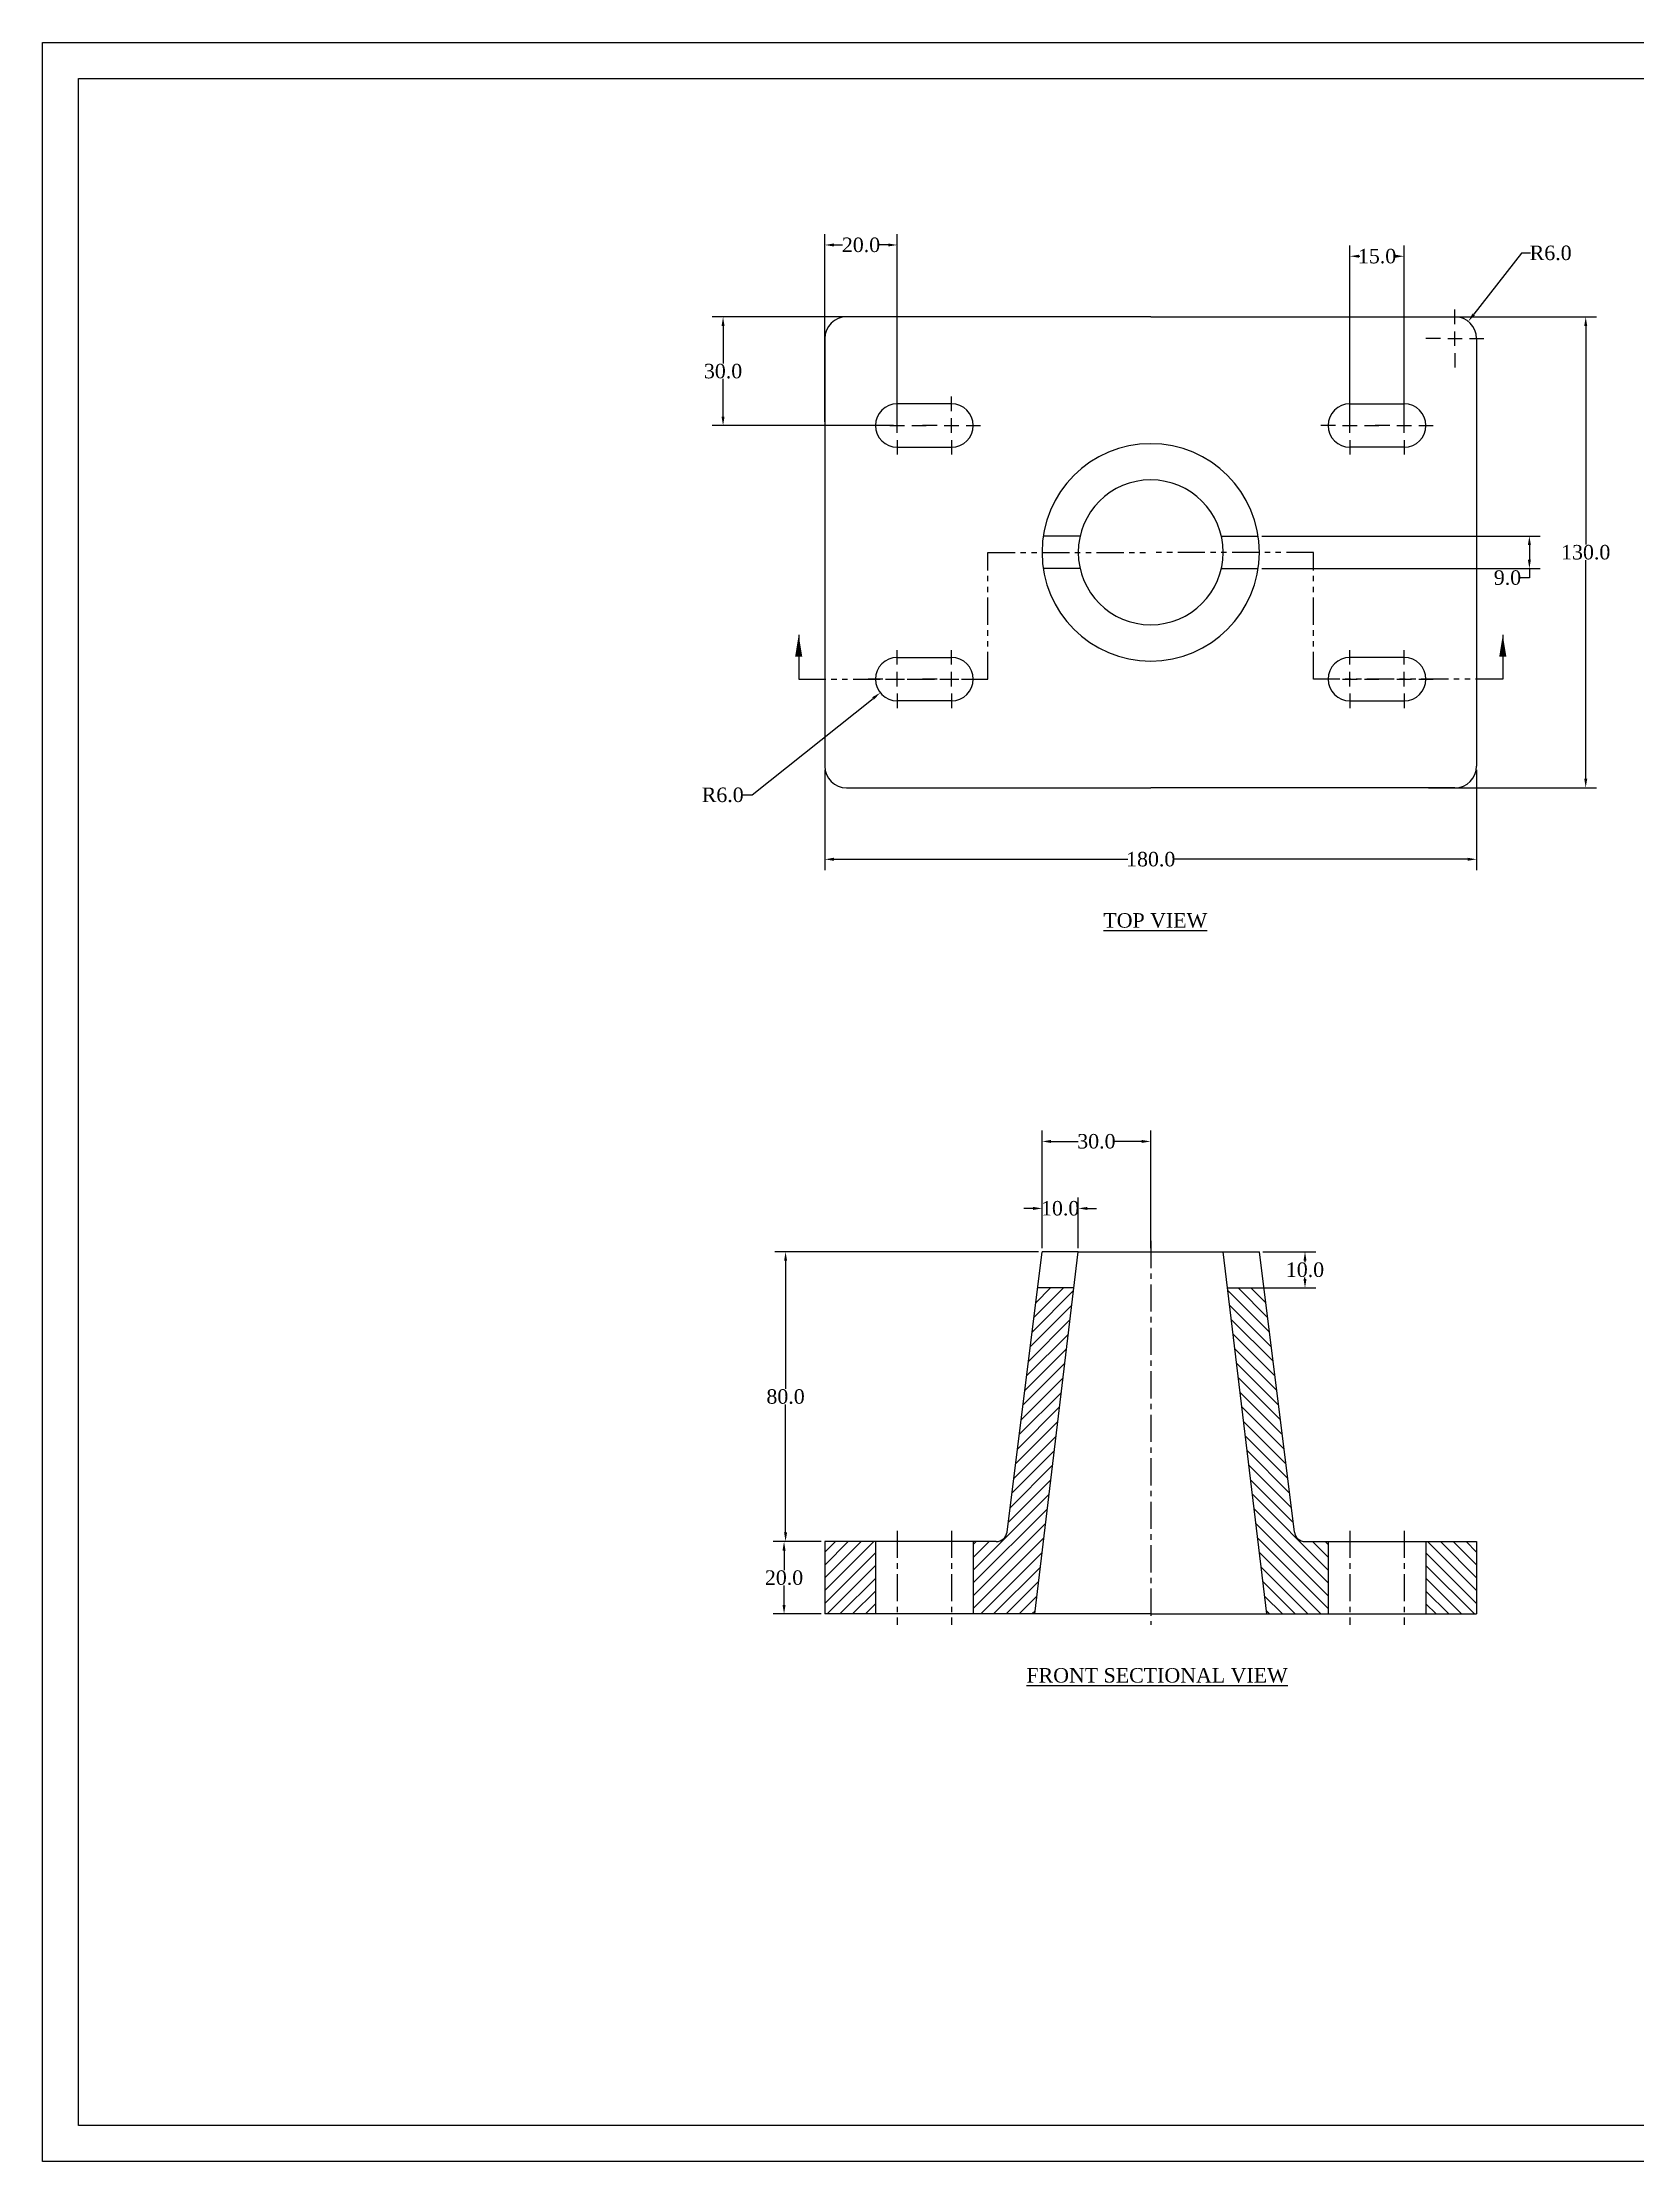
# Model space of a CAD drawing. Header units: millimetres. Extents: x 14 to 738, y -548 to 37.
# Drawn here: x 14 to 454, y -548 to 37 of the extents above; entities that cross this region are included whole.
import ezdxf

# ---------------------------------------------------------------- set-up
doc = ezdxf.new("R2010")
doc.units = ezdxf.units.MM
doc.header["$MEASUREMENT"] = 0
doc.linetypes.add('CENTER', pattern=[2, 1.25, -0.25, 0.25, -0.25])
doc.linetypes.add('PHANTOM', pattern=[2.5, 1.25, -0.25, 0.25, -0.25, 0.25, -0.25])
doc.styles.get("Standard").update_dxf_attribs({"font": 'times.ttf', "height": 4})
doc.dimstyles.get("Standard").update_dxf_attribs({"dimtxt": 2, "dimasz": 2.5, "dimexe": 3, "dimexo": 1, "dimgap": 0.09, "dimtad": 0, "dimtih": 1, "dimtoh": 1, "dimdec": 1, "dimzin": 0, "dimdsep": 46, "dimtxsty": 'Standard', "dimcen": -2, "dimadec": 0, "dimazin": 0, "dimtfac": 1, "dimtdec": 1, "dimtofl": 0, "dimtmove": 0, "dimatfit": 3, "dimfxl": 1, "dimtolj": 1, "dimtzin": 0, "dimarcsym": 0})

# ---------------------------------------------------------------- blocks, each defined once
blk = doc.blocks.new('*D1')
at = {"color": 0, "lineweight": -2}
for p, q in [((248.58, -38.73), (198.49, -38.73)), ((201.49, -41.23), (201.49, -51.6)), ((201.49, -66.23), (201.49, -55.87)), ((248.58, -68.73), (198.49, -68.73))]:
    blk.add_line(p, q, dxfattribs=at)
at = {"color": 0}
for points in [[(201.07, -41.23), (201.9, -41.23), (201.49, -38.73)], [(201.07, -66.23), (201.9, -66.23), (201.49, -68.73)]]:
    blk.add_solid(points, dxfattribs=at)
at = {"layer": 'Defpoints', "color": 0}
for p in [(201.49, -38.73), (249.58, -38.73), (249.58, -68.73)]:
    blk.add_point(p, dxfattribs=at)
at = {"color": 0, "insert": (201.49, -53.73), "char_height": 4, "attachment_point": 5}
blk.add_mtext('\\A1;30.0', dxfattribs=at)
blk = doc.blocks.new('*D2')
at = {"color": 0, "lineweight": -2}
for p, q in [((229.58, -67.73), (229.58, -15.88)), ((249.58, -67.73), (249.58, -15.88)), ((232.08, -18.88), (234.49, -18.88)), ((247.08, -18.88), (244.67, -18.88))]:
    blk.add_line(p, q, dxfattribs=at)
at = {"color": 0}
for points in [[(232.08, -18.46), (232.08, -19.3), (229.58, -18.88)], [(247.08, -18.46), (247.08, -19.3), (249.58, -18.88)]]:
    blk.add_solid(points, dxfattribs=at)
at = {"layer": 'Defpoints', "color": 0}
for p in [(229.58, -18.88), (229.58, -68.73), (249.58, -68.73)]:
    blk.add_point(p, dxfattribs=at)
at = {"color": 0, "insert": (239.58, -18.88), "char_height": 4, "attachment_point": 5}
blk.add_mtext('\\A1;20.0', dxfattribs=at)
blk = doc.blocks.new('*D3')
at = {"color": 0, "lineweight": -2}
for p, q in [((421.93, -21.1), (408.8, -38.02)), ((424.43, -21.1), (421.93, -21.1)), ((403.58, -40.73), (403.58, -36.73)), ((399.58, -44.73), (395.58, -44.73)), ((401.58, -44.73), (405.58, -44.73)), ((403.58, -46.73), (403.58, -42.73)), ((407.58, -44.73), (411.58, -44.73)), ((403.58, -48.73), (403.58, -52.73))]:
    blk.add_line(p, q, dxfattribs=at)
at = {"color": 0}
blk.add_solid([(408.47, -37.76), (409.12, -38.28), (407.26, -39.99)], dxfattribs=at)
at = {"layer": 'Defpoints', "color": 0}
for p in [(407.26, -39.99), (403.58, -44.73)]:
    blk.add_point(p, dxfattribs=at)
at = {"color": 0, "insert": (430.02, -21.1), "char_height": 4, "attachment_point": 5}
blk.add_mtext('\\A1;R6.0', dxfattribs=at)
blk = doc.blocks.new('*D4')
at = {"color": 0, "lineweight": -2}
for p, q in [((229.58, -163.73), (229.58, -191.46)), ((409.58, -163.73), (409.58, -191.46)), ((232.08, -188.46), (313.3, -188.46)), ((407.08, -188.46), (325.87, -188.46))]:
    blk.add_line(p, q, dxfattribs=at)
at = {"color": 0}
for points in [[(232.08, -188.04), (232.08, -188.88), (229.58, -188.46)], [(407.08, -188.04), (407.08, -188.88), (409.58, -188.46)]]:
    blk.add_solid(points, dxfattribs=at)
at = {"layer": 'Defpoints', "color": 0}
for p in [(229.58, -162.73), (409.58, -162.73), (409.58, -188.46)]:
    blk.add_point(p, dxfattribs=at)
at = {"color": 0, "insert": (319.58, -188.46), "char_height": 4, "attachment_point": 5}
blk.add_mtext('\\A1;180.0', dxfattribs=at)
blk = doc.blocks.new('*D5')
at = {"color": 0, "lineweight": -2}
for p, q in [((396.26, -38.73), (442.7, -38.73)), ((439.7, -41.23), (439.7, -101.6)), ((439.7, -166.23), (439.7, -105.87)), ((396.26, -168.73), (442.7, -168.73))]:
    blk.add_line(p, q, dxfattribs=at)
at = {"color": 0}
for points in [[(439.29, -41.23), (440.12, -41.23), (439.7, -38.73)], [(439.29, -166.23), (440.12, -166.23), (439.7, -168.73)]]:
    blk.add_solid(points, dxfattribs=at)
at = {"layer": 'Defpoints', "color": 0}
for p in [(395.26, -38.73), (395.26, -168.73), (439.7, -168.73)]:
    blk.add_point(p, dxfattribs=at)
at = {"color": 0, "insert": (439.7, -103.73), "char_height": 4, "attachment_point": 5}
blk.add_mtext('\\A1;130.0', dxfattribs=at)
blk = doc.blocks.new('*D6')
at = {"color": 0, "lineweight": -2}
for p, q in [((249.58, -134.73), (249.58, -130.73)), ((245.58, -138.73), (241.58, -138.73)), ((247.58, -138.73), (251.58, -138.73)), ((249.58, -140.73), (249.58, -136.73)), ((253.58, -138.73), (257.58, -138.73)), ((209.49, -170.7), (242.94, -144.03)), ((249.58, -142.73), (249.58, -146.73)), ((206.99, -170.7), (209.49, -170.7))]:
    blk.add_line(p, q, dxfattribs=at)
at = {"color": 0}
blk.add_solid([(242.68, -143.71), (243.2, -144.36), (244.89, -142.48)], dxfattribs=at)
at = {"layer": 'Defpoints', "color": 0}
for p in [(249.58, -138.73), (244.89, -142.48)]:
    blk.add_point(p, dxfattribs=at)
at = {"color": 0, "insert": (201.39, -170.7), "char_height": 4, "attachment_point": 5}
blk.add_mtext('\\A1;R6.0', dxfattribs=at)
blk = doc.blocks.new('*D7')
at = {"color": 0, "lineweight": -2}
for p, q in [((350.24, -99.23), (427.15, -99.23)), ((424.15, -101.73), (424.15, -105.73)), ((350.24, -108.23), (427.15, -108.23)), ((424.15, -110.73), (421.65, -110.73)), ((424.15, -108.23), (424.15, -110.73))]:
    blk.add_line(p, q, dxfattribs=at)
at = {"color": 0}
for points in [[(423.73, -101.73), (424.57, -101.73), (424.15, -99.23)], [(423.73, -105.73), (424.57, -105.73), (424.15, -108.23)]]:
    blk.add_solid(points, dxfattribs=at)
at = {"layer": 'Defpoints', "color": 0}
for p in [(349.24, -99.23), (349.24, -108.23), (424.15, -108.23)]:
    blk.add_point(p, dxfattribs=at)
at = {"color": 0, "insert": (418.09, -110.73), "char_height": 4, "attachment_point": 5}
blk.add_mtext('\\A1;9.0', dxfattribs=at)
blk = doc.blocks.new('*D8')
at = {"color": 0, "lineweight": -2}
for p, q in [((374.58, -67.73), (374.58, -18.99)), ((377.08, -21.99), (377.28, -21.99)), ((387.08, -21.99), (386.89, -21.99)), ((389.58, -67.73), (389.58, -18.99))]:
    blk.add_line(p, q, dxfattribs=at)
at = {"color": 0}
for points in [[(377.08, -21.57), (377.08, -22.4), (374.58, -21.99)], [(387.08, -21.57), (387.08, -22.4), (389.58, -21.99)]]:
    blk.add_solid(points, dxfattribs=at)
at = {"layer": 'Defpoints', "color": 0}
for p in [(389.58, -21.99), (374.58, -68.73), (389.58, -68.73)]:
    blk.add_point(p, dxfattribs=at)
at = {"color": 0, "insert": (382.08, -21.99), "char_height": 4, "attachment_point": 5}
blk.add_mtext('\\A1;15.0', dxfattribs=at)
blk = doc.blocks.new('*D9')
at = {"color": 0, "lineweight": -2}
for p, q in [((228.58, -376.79), (215.33, -376.79)), ((218.33, -379.29), (218.33, -384.66)), ((218.33, -394.29), (218.33, -388.92)), ((228.58, -396.79), (215.33, -396.79))]:
    blk.add_line(p, q, dxfattribs=at)
at = {"color": 0}
for points in [[(217.91, -379.29), (218.75, -379.29), (218.33, -376.79)], [(217.91, -394.29), (218.75, -394.29), (218.33, -396.79)]]:
    blk.add_solid(points, dxfattribs=at)
at = {"layer": 'Defpoints', "color": 0}
for p in [(229.58, -376.79), (218.33, -396.79), (229.58, -396.79)]:
    blk.add_point(p, dxfattribs=at)
at = {"color": 0, "insert": (218.33, -386.79), "char_height": 4, "attachment_point": 5}
blk.add_mtext('\\A1;20.0', dxfattribs=at)
blk = doc.blocks.new('*D10')
at = {"color": 0, "lineweight": -2}
for p, q in [((288.58, -296.79), (215.75, -296.79)), ((218.75, -299.29), (218.75, -334.66)), ((218.75, -374.29), (218.75, -338.92)), ((228.52, -376.79), (215.75, -376.79))]:
    blk.add_line(p, q, dxfattribs=at)
at = {"color": 0}
for points in [[(218.34, -299.29), (219.17, -299.29), (218.75, -296.79)], [(218.34, -374.29), (219.17, -374.29), (218.75, -376.79)]]:
    blk.add_solid(points, dxfattribs=at)
at = {"layer": 'Defpoints', "color": 0}
for p in [(289.58, -296.79), (218.75, -376.79), (229.52, -376.79)]:
    blk.add_point(p, dxfattribs=at)
at = {"color": 0, "insert": (218.75, -336.79), "char_height": 4, "attachment_point": 5}
blk.add_mtext('\\A1;80.0', dxfattribs=at)
blk = doc.blocks.new('*D11')
at = {"color": 0, "lineweight": -2}
for p, q in [((287.08, -284.83), (284.58, -284.83)), ((289.58, -295.79), (289.58, -281.83)), ((299.58, -295.79), (299.58, -281.83)), ((302.08, -284.83), (304.58, -284.83))]:
    blk.add_line(p, q, dxfattribs=at)
at = {"color": 0}
for points in [[(287.08, -284.42), (287.08, -285.25), (289.58, -284.83)], [(302.08, -284.42), (302.08, -285.25), (299.58, -284.83)]]:
    blk.add_solid(points, dxfattribs=at)
at = {"layer": 'Defpoints', "color": 0}
for p in [(299.58, -284.83), (289.58, -296.79), (299.58, -296.79)]:
    blk.add_point(p, dxfattribs=at)
at = {"color": 0, "insert": (294.58, -284.83), "char_height": 4, "attachment_point": 5}
blk.add_mtext('\\A1;10.0', dxfattribs=at)
blk = doc.blocks.new('*D12')
at = {"color": 0, "lineweight": -2}
for p, q in [((350.58, -296.79), (365.18, -296.79)), ((362.18, -299.29), (362.18, -299.66)), ((362.18, -304.29), (362.18, -303.92)), ((350.58, -306.79), (365.18, -306.79))]:
    blk.add_line(p, q, dxfattribs=at)
at = {"color": 0}
for points in [[(361.77, -299.29), (362.6, -299.29), (362.18, -296.79)], [(361.77, -304.29), (362.6, -304.29), (362.18, -306.79)]]:
    blk.add_solid(points, dxfattribs=at)
at = {"layer": 'Defpoints', "color": 0}
for p in [(349.58, -296.79), (349.58, -306.79), (362.18, -306.79)]:
    blk.add_point(p, dxfattribs=at)
at = {"color": 0, "insert": (362.18, -301.79), "char_height": 4, "attachment_point": 5}
blk.add_mtext('\\A1;10.0', dxfattribs=at)
blk = doc.blocks.new('*D13')
at = {"color": 0, "lineweight": -2}
for p, q in [((289.58, -295.79), (289.58, -263.34)), ((292.08, -266.34), (299.55, -266.34)), ((317.08, -266.34), (309.62, -266.34)), ((319.58, -295.79), (319.58, -263.34))]:
    blk.add_line(p, q, dxfattribs=at)
at = {"color": 0}
for points in [[(292.08, -265.93), (292.08, -266.76), (289.58, -266.34)], [(317.08, -265.93), (317.08, -266.76), (319.58, -266.34)]]:
    blk.add_solid(points, dxfattribs=at)
at = {"layer": 'Defpoints', "color": 0}
for p in [(319.58, -266.34), (289.58, -296.79), (319.58, -296.79)]:
    blk.add_point(p, dxfattribs=at)
at = {"color": 0, "insert": (304.58, -266.34), "char_height": 4, "attachment_point": 5}
blk.add_mtext('\\A1;30.0', dxfattribs=at)

msp = doc.modelspace()

# ---------------------------------------------------------------- hatches: boundary and pattern name
h = msp.add_hatch()
h.set_pattern_fill('ANSI31', color=256, scale=20, style=0)
h.set_pattern_definition([(45, (0, -54.2357), (-1.767767, 1.767767), [])])
h.paths.add_polyline_path([(243.58, -376.79), (229.58, -376.79), (229.58, -396.79), (243.58, -396.79)])
h.paths.add_polyline_path([(270.58, -396.79), (287.55, -396.79), (298.38, -306.79), (288.33, -306.79), (279.91, -374.16, -0.378242), (276.94, -376.79), (270.58, -376.79)])
h = msp.add_hatch()
h.set_pattern_fill('ANSI31', color=256, scale=20, style=0)
h.set_pattern_definition([(135, (639.1685, -54.2357), (1.767767, 1.767767), [])])
h.paths.add_polyline_path([(395.58, -396.79), (409.58, -396.79), (409.58, -376.79), (395.58, -376.79)])
h.paths.add_polyline_path([(368.58, -376.79), (362.23, -376.79, -0.378242), (359.26, -374.16), (350.83, -306.79), (340.79, -306.79), (351.62, -396.79), (368.58, -396.79)])

# ---------------------------------------------------------------- linework, layer by layer
for p, q in [((319.58, -38.73), (235.58, -38.73)), ((319.58, -38.73), (403.58, -38.73)), ((229.58, -44.73), (229.58, -162.73)), ((409.58, -44.73), (409.58, -162.73)), ((249.58, -64.73), (249.58, -60.73)), ((264.58, -62.73), (249.58, -62.73)), ((264.58, -64.73), (264.58, -60.73)), ((374.58, -64.73), (374.58, -60.73)), ((374.58, -62.73), (389.58, -62.73)), ((389.58, -64.73), (389.58, -60.73)), ((245.58, -68.73), (241.58, -68.73)), ((247.58, -68.73), (251.58, -68.73)), ((249.58, -70.73), (249.58, -66.73)), ((253.58, -68.73), (257.58, -68.73)), ((260.58, -68.73), (256.58, -68.73)), ((262.58, -68.73), (266.58, -68.73)), ((264.58, -70.73), (264.58, -66.73)), ((268.58, -68.73), (272.58, -68.73)), ((370.58, -68.73), (366.58, -68.73)), ((372.58, -68.73), (376.58, -68.73)), ((374.58, -70.73), (374.58, -66.73)), ((378.58, -68.73), (382.58, -68.73)), ((385.58, -68.73), (381.58, -68.73)), ((387.58, -68.73), (391.58, -68.73)), ((389.58, -70.73), (389.58, -66.73)), ((393.58, -68.73), (397.58, -68.73)), ((249.58, -72.73), (249.58, -76.73)), ((249.58, -74.73), (264.58, -74.73)), ((264.58, -72.73), (264.58, -76.73)), ((374.58, -72.73), (374.58, -76.73)), ((389.58, -74.73), (374.58, -74.73)), ((389.58, -72.73), (389.58, -76.73)), ((300.1, -99.23), (289.92, -99.23)), ((339.07, -99.23), (349.24, -99.23)), ((300.1, -108.23), (289.92, -108.23)), ((339.07, -108.23), (349.24, -108.23)), ((249.58, -134.73), (249.58, -130.73)), ((249.58, -132.73), (264.58, -132.73)), ((264.58, -134.73), (264.58, -130.73)), ((374.58, -134.73), (374.58, -130.73)), ((389.58, -132.73), (374.58, -132.73)), ((389.58, -134.73), (389.58, -130.73)), ((245.58, -138.73), (241.58, -138.73)), ((247.58, -138.73), (251.58, -138.73)), ((249.58, -140.73), (249.58, -136.73)), ((253.58, -138.73), (257.58, -138.73)), ((260.58, -138.73), (256.58, -138.73)), ((262.58, -138.73), (266.58, -138.73)), ((264.58, -140.73), (264.58, -136.73)), ((268.58, -138.73), (272.58, -138.73)), ((370.58, -138.73), (366.58, -138.73)), ((372.58, -138.73), (376.58, -138.73)), ((374.58, -140.73), (374.58, -136.73)), ((378.58, -138.73), (382.58, -138.73)), ((385.58, -138.73), (381.58, -138.73)), ((387.58, -138.73), (391.58, -138.73)), ((389.58, -140.73), (389.58, -136.73)), ((393.58, -138.73), (397.58, -138.73)), ((249.58, -142.73), (249.58, -146.73)), ((264.58, -144.73), (249.58, -144.73)), ((264.58, -142.73), (264.58, -146.73)), ((374.58, -142.73), (374.58, -146.73)), ((374.58, -144.73), (389.58, -144.73)), ((389.58, -142.73), (389.58, -146.73)), ((235.58, -168.73), (319.58, -168.73)), ((403.58, -168.73), (319.58, -168.73)), ((279.91, -374.16), (289.58, -296.79)), ((287.55, -396.79), (299.58, -296.79)), ((299.58, -296.79), (289.58, -296.79)), ((299.58, -296.79), (339.58, -296.79)), ((339.58, -296.79), (349.58, -296.79)), ((351.62, -396.79), (339.58, -296.79)), ((359.26, -374.16), (349.58, -296.79)), ((298.38, -306.79), (288.33, -306.79)), ((340.79, -306.79), (350.83, -306.79)), ((276.94, -376.79), (229.58, -376.79)), ((229.58, -376.79), (229.58, -396.79)), ((362.23, -376.79), (409.58, -376.79)), ((409.58, -376.79), (409.58, -396.79)), ((319.58, -396.79), (229.58, -396.79)), ((319.58, -396.79), (279.58, -396.79)), ((319.58, -396.79), (409.58, -396.79)), ((319.58, -396.79), (359.58, -396.79))]:
    msp.add_line(p, q)
at = {"color": 6, "linetype": 'CENTER', "ltscale": 6}
for p, q in [((319.58, -293.79), (319.58, -399.79)), ((249.58, -373.79), (249.58, -399.79)), ((264.58, -373.79), (264.58, -399.79)), ((374.58, -373.79), (374.58, -399.79)), ((389.58, -373.79), (389.58, -399.79))]:
    msp.add_line(p, q, dxfattribs=at)
at = {"ltscale": 6}
for p, q in [((243.58, -376.79), (243.58, -396.79)), ((270.58, -376.79), (270.58, -396.79)), ((368.58, -376.79), (368.58, -396.79)), ((395.58, -376.79), (395.58, -396.79))]:
    msp.add_line(p, q, dxfattribs=at)
for points in [[(13.52, 37.04), (737.52, 37.04), (737.52, -547.96), (13.52, -547.96)], [(23.52, 27.04), (727.52, 27.04), (727.52, -537.96), (23.52, -537.96)]]:
    msp.add_lwpolyline(points, close=True)
at = {"color": 1, "linetype": 'PHANTOM', "lineweight": 30, "ltscale": 6}
for points in [[(222.37, -138.73), (274.62, -138.73), (274.62, -103.73), (319.58, -103.73)], [(416.8, -138.73), (364.55, -138.73), (364.55, -103.73), (319.58, -103.73)]]:
    msp.add_lwpolyline(points, dxfattribs=at)
for centre, radius, start, end in [((235.58, -44.73), 6, 90, 180), ((403.58, -44.73), 6, 0, 90), ((249.58, -68.73), 6, 90, 270), ((264.58, -68.73), 6, 270, 90), ((374.58, -68.73), 6, 90, 270), ((389.58, -68.73), 6, 270, 90), ((319.58, -103.73), 30, 90, 270), ((319.58, -103.73), 30, 270, 90), ((319.58, -103.73), 20, 90, 270), ((319.58, -103.73), 20, 270, 90), ((249.58, -138.73), 6, 90, 270), ((264.58, -138.73), 6, 270, 90), ((374.58, -138.73), 6, 90, 270), ((389.58, -138.73), 6, 270, 90), ((235.58, -162.73), 6, 180, 270), ((403.58, -162.73), 6, 270, 0), ((276.94, -373.79), 3, 270, 352.87498), ((362.23, -373.79), 3, 187.12502, 270)]:
    msp.add_arc(centre, radius, start, end)

# ---------------------------------------------------------------- texts
at = {"char_height": 4, "attachment_point": 1}
for s, insert, width in [('{\\LTOP VIEW}', (306.5, -203.33), 47.313), ('{\\LFRONT SECTIONAL VIEW}', (285.26, -411.72), 85.1963)]:
    msp.add_mtext(s, dxfattribs=dict(at, insert=insert, width=width))

# ---------------------------------------------------------------- dimensions: what is measured, and where the dimension line sits
at = {"color": 4}
for base, p1, p2, picture, middle in [((229.58, -18.88), (249.58, -68.73), (229.58, -68.73), '*D2', (239.58, -18.88)), ((389.58, -21.99), (374.58, -68.73), (389.58, -68.73), '*D8', (382.08, -21.99)), ((409.58, -188.46), (229.58, -162.73), (409.58, -162.73), '*D4', (319.58, -188.46)), ((319.58, -266.34), (289.58, -296.79), (319.58, -296.79), '*D13', (304.58, -266.34))]:
    dim = msp.add_linear_dim(base=base, p1=p1, p2=p2, dimstyle='Standard', dxfattribs=at)
    dim.commit()
    dim.dimension.update_dxf_attribs({"geometry": picture, "text_midpoint": middle})
for center, mpoint, picture, middle in [((403.58, -44.73), (407.26, -39.99), '*D3', (430.02, -21.1)), ((249.58, -138.73), (244.89, -142.48), '*D6', (201.39, -170.7))]:
    dim = msp.add_radius_dim(center=center, mpoint=mpoint, dimstyle='Standard', dxfattribs=at)
    dim.commit()
    dim.dimension.update_dxf_attribs({"geometry": picture, "text_midpoint": middle, "dimtype": 164})
for base, p1, p2, picture, middle in [((201.49, -38.73), (249.58, -68.73), (249.58, -38.73), '*D1', (201.49, -53.73)), ((424.15, -108.23), (349.24, -99.23), (349.24, -108.23), '*D7', (418.09, -110.73)), ((218.75, -376.79), (289.58, -296.79), (229.52, -376.79), '*D10', (218.75, -336.79)), ((362.18, -306.79), (349.58, -296.79), (349.58, -306.79), '*D12', (362.18, -301.79)), ((218.33, -396.79), (229.58, -376.79), (229.58, -396.79), '*D9', (218.33, -386.79))]:
    dim = msp.add_linear_dim(base=base, p1=p1, p2=p2, angle=90, dimstyle='Standard', dxfattribs=at)
    dim.commit()
    dim.dimension.update_dxf_attribs({"geometry": picture, "text_midpoint": middle})
dim = msp.add_linear_dim(base=(439.7, -168.73), p1=(395.26, -38.73), p2=(395.26, -168.73), angle=90, dimstyle='Standard', dxfattribs=at)
dim.commit()
dim.dimension.update_dxf_attribs({"geometry": '*D5', "text_midpoint": (439.7, -103.73), "dimtype": 160})
dim = msp.add_linear_dim(base=(299.58, -284.83), p1=(289.58, -296.79), p2=(299.58, -296.79), dimstyle='Standard', dxfattribs=at)
dim.commit()
dim.dimension.update_dxf_attribs({"geometry": '*D11', "text_midpoint": (294.58, -284.83), "dimtype": 160})

# ---------------------------------------------------------------- leaders
at = {"color": 1, "lineweight": 30}
for points in [[(222.37, -126.51), (222.37, -138.73)], [(416.8, -126.51), (416.8, -138.73)]]:
    msp.add_leader(points, dimstyle='Standard', override={"dimasz": 6, "dimgap": 0.09, "dimtad": 0}, dxfattribs=at)

doc.saveas('drawing.dxf')
